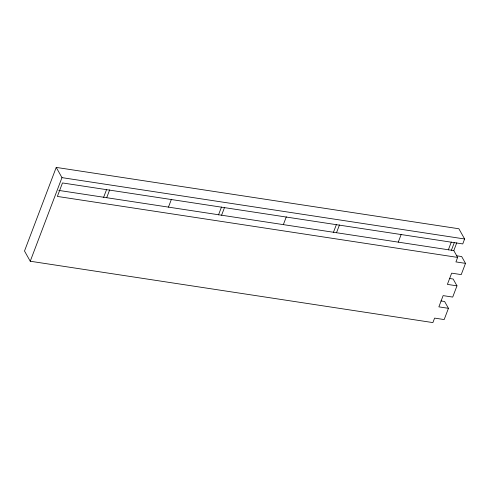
<?xml version="1.0" encoding="UTF-8"?>
<svg xmlns="http://www.w3.org/2000/svg" width="490" height="490" viewBox="0 0 490 490"><rect width="100%" height="100%" fill="white"/><g stroke="black" fill="none" stroke-linecap="round" stroke-linejoin="round"><path stroke-width="0.73" d="M448.442 308.32L438.869 306.863L443.132 295.623L452.705 297.081L456.974 285.848L447.395 284.39L451.658 273.151L461.237 274.608L465.5 263.369L455.927 261.911L457.629 257.415L57.367 196.429L62.481 182.942L462.75 243.934L464.624 238.985L458.885 228.763L56.227 167.409L24.5 251.015L30.239 261.237L432.897 322.591L434.599 318.102L444.179 319.56L448.442 308.32L444.614 301.503L440.933 300.94M30.239 261.237L61.967 177.631L56.227 167.409M103.611 197.36L106.587 189.52M106.685 197.709L109.65 189.9M168.45 207.117L171.414 199.314M218.522 214.871L221.492 207.031M221.596 215.214L224.555 207.411M283.355 224.628L286.319 216.819M333.427 232.376L336.403 224.536M336.501 232.726L339.466 224.916M398.266 242.134L401.23 234.33M448.338 249.888L451.308 242.048M451.413 250.237L454.371 242.428M457.629 257.415L453.801 250.598L456.766 242.789M61.967 177.631L464.624 238.985M58.782 190.408L453.801 250.598M456.515 255.768L461.672 256.552L465.5 263.369M449.465 278.467L453.146 279.031L456.974 285.848"/></g></svg>
